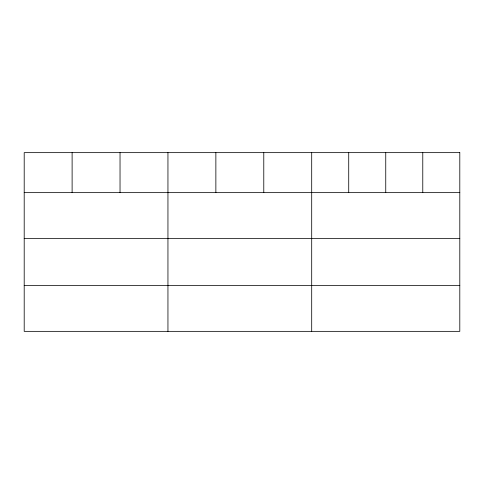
<?xml version="1.0" encoding="UTF-8"?>
<svg xmlns="http://www.w3.org/2000/svg" width="484" height="484" viewBox="0 0 484 484"><rect width="100%" height="100%" fill="white"/><g stroke="black" fill="none" stroke-linecap="round" stroke-linejoin="round"><path stroke-width="0.73" d="M24.2 192.644L459.8 192.644M24.2 238.418L459.8 238.418M24.2 285.578L459.8 285.578M422.774 152.648L422.774 192.644M385.748 152.648L385.748 192.644M348.722 152.648L348.722 192.644M311.696 152.648L311.696 331.352M263.78 152.648L263.78 192.644M215.864 152.648L215.864 192.644M167.948 152.648L167.948 331.352M120.032 152.648L120.032 192.644M72.116 152.648L72.116 192.644M459.8 152.648L24.2 152.648L24.2 331.352L459.8 331.352L459.8 152.648"/></g></svg>
